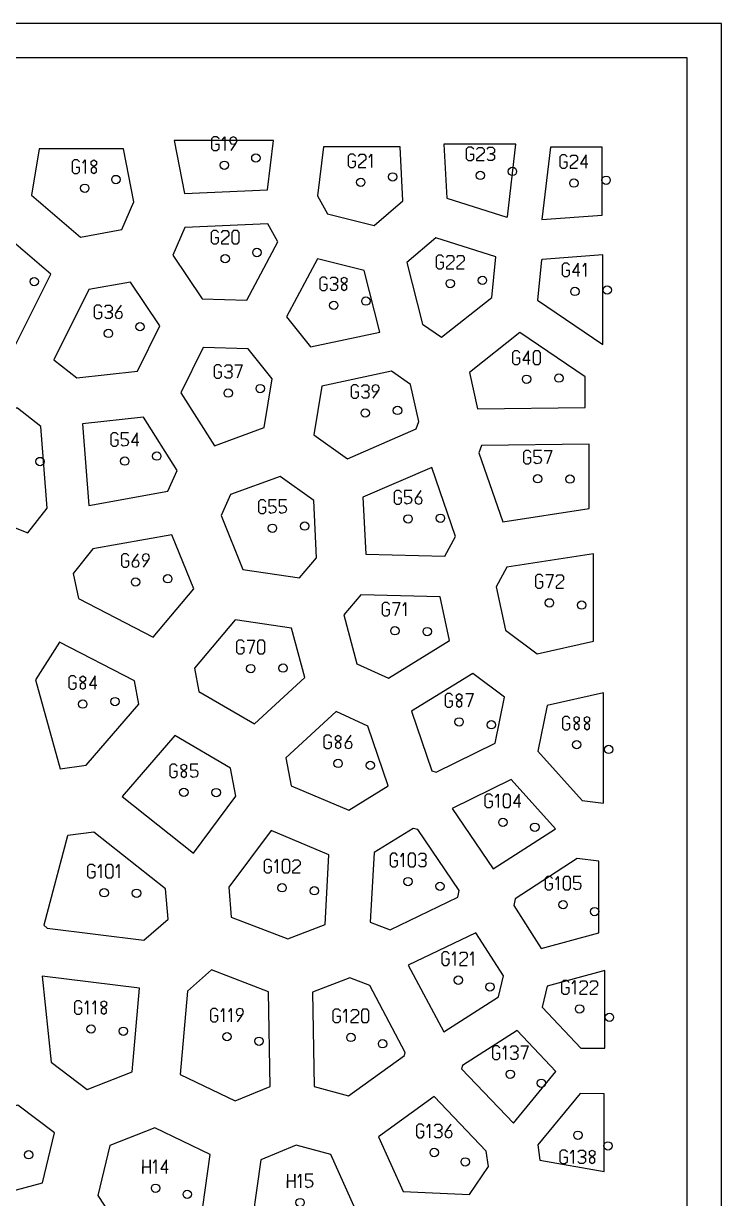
# Model space of a CAD drawing. Extents: x -13 to 2451, y -13 to 1232.
# Drawn here: x 2192 to 2451.1, y 795.8 to 1231.9 of the extents above; entities that cross this region are included whole.
import ezdxf

# ---------------------------------------------------------------- set-up
doc = ezdxf.new("R2010")
doc.units = 0
for name, color, linetype in [('BOARDCUT', 7, 'CONTINUOUS'), ('OUTLINES', 7, 'CONTINUOUS'), ('PINHOLES', 7, 'CONTINUOUS'), ('STOCK', 7, 'CONTINUOUS')]:
    doc.layers.add(name, color=color, linetype=linetype)

msp = doc.modelspace()

# ---------------------------------------------------------------- linework, layer by layer
at = {"layer": 'BOARDCUT'}
msp.add_lwpolyline([(0, 0), (2438.4, 0), (2438.4, 1219.2), (0, 1219.2)], close=True, dxfattribs=at)
at = {"layer": 'OUTLINES'}
for points in [[(2284.819, 1188.51), (2247.96, 1188.51), (2251.828, 1168.833), (2282.565, 1170.224), (2284.819, 1188.51)], [(2331.793, 1186.17), (2303.327, 1186.17), (2301.078, 1167.924), (2304.833, 1161.231), (2322.131, 1156.954), (2332.871, 1166.083), (2331.793, 1186.17)], [(2371.613, 1160.184), (2374.813, 1187.077), (2348.07, 1187.077), (2349.146, 1167.033), (2371.412, 1160.017), (2371.613, 1160.184)], [(2228.542, 1155.407), (2232.992, 1165.703), (2229.111, 1185.442), (2197.781, 1185.442), (2194.931, 1168.187), (2213.142, 1152.642), (2228.542, 1155.407)], [(2406.846, 1160.796), (2406.846, 1186.016), (2387.583, 1186.016), (2384.387, 1159.159), (2406.846, 1160.796)], [(2251.919, 1156.204), (2247.477, 1145.926), (2258.267, 1129.769), (2274.937, 1129.279), (2286.471, 1150.88), (2282.703, 1157.598), (2251.919, 1156.204)], [(2202.204, 1138.913), (2183.932, 1154.511), (2173.782, 1147.958), (2170.209, 1121.936), (2179.341, 1112.797), (2189.101, 1112.846), (2202.204, 1138.913)], [(2347.133, 1115.428), (2365.825, 1130.243), (2367.34, 1145.294), (2345.027, 1152.326), (2334.287, 1143.197), (2340.093, 1120.349), (2347.133, 1115.428)], [(2318.492, 1140.272), (2301.148, 1144.56), (2289.625, 1122.981), (2298.502, 1111.872), (2324.313, 1117.362), (2318.492, 1140.272)], [(2407.002, 1112.768), (2407.002, 1145.996), (2384.514, 1144.357), (2384.313, 1144.19), (2382.8, 1129.172), (2407.002, 1112.768)], [(2231.736, 1135.9), (2216.301, 1133.129), (2203.213, 1107.09), (2211.786, 1100.368), (2234.313, 1102.867), (2242.568, 1119.68), (2231.736, 1135.9)], [(2400.451, 1089.326), (2400.451, 1100.802), (2376.196, 1117.242), (2357.505, 1102.428), (2360.582, 1088.839), (2400.451, 1089.326)], [(2281.355, 1081.927), (2284.276, 1100.014), (2275.367, 1111.163), (2258.654, 1111.654), (2250.411, 1094.864), (2262.867, 1075.199), (2281.355, 1081.927)], [(2338.741, 1084.228), (2335.651, 1097.871), (2328.583, 1102.811), (2302.738, 1097.314), (2299.823, 1079.268), (2312.216, 1070.371), (2337.737, 1081.439), (2338.741, 1084.228)], [(2178.755, 1048.7), (2193.558, 1042.923), (2200.779, 1052.052), (2198.435, 1082.386), (2189.818, 1089.142), (2180.02, 1089.094), (2168.402, 1070.182), (2178.755, 1048.7)], [(2249.029, 1066.041), (2236.529, 1085.775), (2213.953, 1083.271), (2216.29, 1053.024), (2245.636, 1058.289), (2249.029, 1066.041)], [(2401.989, 1051.911), (2401.989, 1075.811), (2362.062, 1075.323), (2361.061, 1072.541), (2369.897, 1046.931), (2401.989, 1051.911)], [(2348.38, 1034.194), (2352.388, 1041.469), (2343.523, 1067.164), (2317.981, 1056.087), (2319.023, 1034.924), (2348.38, 1034.194)], [(2287.303, 1063.784), (2268.79, 1057.047), (2265.404, 1049.312), (2273.45, 1029.301), (2294.413, 1026.208), (2300.786, 1033.63), (2299.741, 1054.855), (2287.303, 1063.784)], [(2240.116, 1004.116), (2255.181, 1022.086), (2247.102, 1042.178), (2217.7, 1036.903), (2210.485, 1027.783), (2212.406, 1018.465), (2240.116, 1004.116)], [(2403.609, 1002.688), (2403.609, 1035.117), (2371.471, 1030.13), (2367.471, 1022.868), (2370.94, 1006.694), (2382.705, 997.977), (2403.609, 1002.688)], [(2310.852, 1012.457), (2315.711, 994.262), (2327.44, 988.942), (2350.116, 1002.904), (2346.634, 1019.14), (2317.22, 1019.871), (2310.852, 1012.457)], [(2291.548, 1007.441), (2270.518, 1010.543), (2255.467, 992.589), (2257.11, 984.023), (2277.715, 972.035), (2296.427, 989.171), (2291.548, 1007.441)], [(2234.823, 979.28), (2233.171, 987.89), (2205.34, 1002.301), (2196.447, 988.262), (2205.667, 955.328), (2215.285, 956.662), (2234.823, 979.28)], [(2345.243, 954.089), (2367.116, 964.824), (2370.56, 981.912), (2358.748, 990.664), (2336.068, 976.699), (2343.566, 954.552), (2345.243, 954.089)], [(2407.305, 942.545), (2407.305, 983.542), (2386.371, 978.824), (2382.935, 961.78), (2399.356, 943.526), (2407.305, 942.545)], [(2308.077, 976.514), (2289.372, 959.386), (2291.359, 948.958), (2312.81, 939.939), (2327.375, 948.948), (2319.85, 971.174), (2308.077, 976.514)], [(2268.87, 955.574), (2248.176, 967.613), (2228.656, 945.015), (2255.163, 924.012), (2270.866, 945.096), (2268.87, 955.574)], [(2366.4, 918.121), (2389.463, 933.039), (2372.993, 951.347), (2351.111, 940.608), (2366.4, 918.121)], [(2245.679, 899.525), (2244.721, 910.73), (2218.098, 931.825), (2208.446, 930.486), (2208.367, 930.418), (2199.565, 897.277), (2200.747, 896.088), (2236.727, 891.699), (2245.679, 899.525)], [(2283.88, 932.438), (2268.199, 911.382), (2269.151, 900.241), (2290.177, 892.17), (2303.987, 897.53), (2305.403, 923.389), (2283.88, 932.438)], [(2328.112, 895.518), (2353.236, 907.604), (2353.733, 910.156), (2338.393, 932.718), (2336.709, 933.182), (2322.142, 924.172), (2320.73, 898.394), (2328.112, 895.518)], [(2405.509, 894.423), (2405.509, 921.007), (2397.537, 921.991), (2374.476, 907.074), (2373.981, 904.531), (2384.166, 888.584), (2405.509, 894.423)], [(2368.283, 870.644), (2370.177, 878.458), (2359.954, 894.465), (2334.821, 882.375), (2347.99, 857.709), (2368.283, 870.644)], [(2215.647, 836.222), (2232.301, 842.818), (2235.07, 873.871), (2198.962, 878.276), (2202.235, 846.413), (2215.647, 836.222)], [(2282.942, 872.507), (2261.811, 880.618), (2252.866, 872.798), (2250.108, 841.878), (2270.529, 832.001), (2283.601, 837.435), (2282.942, 872.507)], [(2333.739, 850.045), (2320.517, 874.811), (2313.103, 877.699), (2299.277, 872.334), (2299.934, 837.396), (2312.697, 833.88), (2333.449, 848.862), (2333.739, 850.045)], [(2407.734, 851.621), (2407.734, 880.449), (2386.375, 874.606), (2384.487, 866.816), (2398.837, 851.66), (2407.734, 851.621)], [(2389.598, 842.903), (2375.206, 858.103), (2354.917, 845.169), (2354.629, 843.991), (2373.846, 823.822), (2389.598, 842.903)], [(2357.598, 797.295), (2364.574, 807.731), (2363.778, 813.385), (2344.49, 833.628), (2323.749, 818.654), (2332.895, 798.428), (2357.598, 797.295)], [(2407.521, 805.791), (2407.521, 834.711), (2398.608, 834.75), (2382.874, 815.69), (2383.666, 810.063), (2407.521, 805.791)], [(2199.031, 801.566), (2203.454, 820.223), (2189.952, 830.482), (2158.164, 821.904), (2171.375, 794.169), (2199.031, 801.566)], [(2256.669, 779.527), (2261.248, 812.15), (2240.707, 822.085), (2224.027, 815.479), (2219.627, 796.916), (2231.086, 779.369), (2256.119, 779.004), (2256.669, 779.527)], [(2315.228, 791.784), (2306.032, 812.12), (2293.206, 815.653), (2280.119, 810.213), (2275.562, 777.745), (2307.046, 775.822), (2315.228, 791.784)]]:
    msp.add_lwpolyline(points, close=True, dxfattribs=at)
at = {"layer": 'PINHOLES'}
for centre in [(2278.251, 1181.984), (2266.556, 1179.298), (2373.487, 1177.013), (2226.317, 1173.998), (2317.209, 1172.962), (2329.043, 1174.954), (2361.582, 1175.508), (2396.294, 1172.67), (2408.247, 1173.74), (2214.761, 1170.762), (2278.651, 1146.907), (2266.869, 1144.632), (2196.001, 1136.1), (2350.406, 1135.393), (2362.349, 1136.566), (2396.683, 1132.449), (2408.67, 1132.989), (2319.087, 1128.872), (2307.19, 1127.309), (2235.251, 1119.375), (2223.516, 1116.872), (2378.73, 1099.889), (2390.724, 1100.277), (2267.999, 1094.724), (2279.882, 1096.4), (2318.87, 1087.333), (2330.83, 1088.304), (2241.456, 1071.358), (2198.146, 1069.337), (2229.605, 1069.472), (2382.855, 1062.932), (2394.854, 1062.824), (2296.384, 1045.376), (2334.759, 1048.037), (2346.757, 1048.283), (2284.412, 1044.56), (2233.606, 1024.62), (2245.544, 1025.836), (2387.226, 1016.882), (2399.198, 1016.061), (2329.861, 1006.517), (2341.857, 1006.207), (2276.349, 992.486), (2288.348, 992.683), (2225.976, 980.226), (2214.013, 979.284), (2353.709, 972.687), (2365.662, 971.624), (2397.331, 964.255), (2409.201, 962.492), (2308.775, 957.28), (2320.753, 956.56), (2251.521, 946.558), (2263.521, 946.479), (2369.95, 935.419), (2381.813, 933.613), (2288.011, 911.132), (2299.96, 910.03), (2334.738, 913.418), (2346.612, 911.685), (2221.952, 909.284), (2233.951, 909.1), (2392.284, 904.865), (2404.003, 902.284), (2353.423, 876.846), (2365.159, 874.343), (2398.418, 866.193), (2409.518, 863.052), (2217.087, 858.725), (2229.058, 857.89), (2267.552, 855.879), (2279.429, 854.168), (2313.522, 855.571), (2325.292, 853.238), (2372.699, 841.937), (2384.219, 838.575), (2397.78, 819.293), (2408.96, 815.344), (2193.939, 812.058), (2344.482, 812.883), (2355.968, 809.41), (2241.012, 799.622), (2252.798, 797.367), (2294.677, 794.308)]:
    msp.add_circle(centre, 1.55, dxfattribs=at)
at = {"layer": 'STOCK'}
msp.add_lwpolyline([(-12.7, -12.7), (2451.1, -12.7), (2451.1, 1231.9), (-12.7, 1231.9)], close=True, dxfattribs=at)
at = {"layer": 'TEXT'}
for points in [[(2264.581, 1189.048), (2263.831, 1189.798), (2262.581, 1189.798), (2261.831, 1189.048), (2261.831, 1185.548), (2262.581, 1184.798), (2263.831, 1184.798), (2264.581, 1185.548), (2264.581, 1187.048), (2263.331, 1187.048)], [(2265.781, 1188.548), (2266.681, 1189.798), (2266.681, 1184.798)], [(2269.031, 1184.798), (2270.631, 1187.048), (2271.281, 1188.398), (2270.881, 1189.498), (2269.781, 1189.798), (2268.831, 1189.398), (2268.531, 1188.298), (2269.031, 1187.298), (2270.281, 1187.148), (2271.131, 1187.898)], [(2315.234, 1182.712), (2314.484, 1183.462), (2313.234, 1183.462), (2312.484, 1182.712), (2312.484, 1179.212), (2313.234, 1178.462), (2314.484, 1178.462), (2315.234, 1179.212), (2315.234, 1180.712), (2313.984, 1180.712)], [(2316.334, 1182.562), (2316.984, 1183.362), (2318.434, 1183.362), (2319.084, 1182.562), (2319.084, 1181.462), (2316.334, 1179.062), (2316.334, 1178.462), (2319.084, 1178.462)], [(2320.284, 1182.212), (2321.184, 1183.462), (2321.184, 1178.462)], [(2359.107, 1185.258), (2358.357, 1186.008), (2357.107, 1186.008), (2356.357, 1185.258), (2356.357, 1181.758), (2357.107, 1181.008), (2358.357, 1181.008), (2359.107, 1181.758), (2359.107, 1183.258), (2357.857, 1183.258)], [(2360.207, 1185.108), (2360.857, 1185.908), (2362.307, 1185.908), (2362.957, 1185.108), (2362.957, 1184.008), (2360.207, 1181.608), (2360.207, 1181.008), (2362.957, 1181.008)], [(2364.057, 1185.308), (2364.757, 1186.008), (2366.107, 1186.008), (2366.807, 1185.308), (2366.807, 1184.158), (2366.107, 1183.508), (2365.157, 1183.508), (2366.107, 1183.508), (2366.807, 1182.858), (2366.807, 1181.708), (2366.107, 1181.008), (2364.757, 1181.008), (2364.057, 1181.708)], [(2393.819, 1182.42), (2393.069, 1183.17), (2391.819, 1183.17), (2391.069, 1182.42), (2391.069, 1178.92), (2391.819, 1178.17), (2393.069, 1178.17), (2393.819, 1178.92), (2393.819, 1180.42), (2392.569, 1180.42)], [(2394.919, 1182.27), (2395.569, 1183.07), (2397.019, 1183.07), (2397.669, 1182.27), (2397.669, 1181.17), (2394.919, 1178.77), (2394.919, 1178.17), (2397.669, 1178.17)], [(2400.869, 1178.17), (2400.869, 1183.17), (2398.769, 1179.77), (2401.519, 1179.77)], [(2212.786, 1180.512), (2212.036, 1181.262), (2210.786, 1181.262), (2210.036, 1180.512), (2210.036, 1177.012), (2210.786, 1176.262), (2212.036, 1176.262), (2212.786, 1177.012), (2212.786, 1178.512), (2211.536, 1178.512)], [(2213.986, 1180.012), (2214.886, 1181.262), (2214.886, 1176.262)], [(2264.394, 1154.382), (2263.644, 1155.132), (2262.394, 1155.132), (2261.644, 1154.382), (2261.644, 1150.882), (2262.394, 1150.132), (2263.644, 1150.132), (2264.394, 1150.882), (2264.394, 1152.382), (2263.144, 1152.382)], [(2265.494, 1154.232), (2266.144, 1155.032), (2267.594, 1155.032), (2268.244, 1154.232), (2268.244, 1153.132), (2265.494, 1150.732), (2265.494, 1150.132), (2268.244, 1150.132)], [(2347.931, 1145.143), (2347.181, 1145.893), (2345.931, 1145.893), (2345.181, 1145.143), (2345.181, 1141.643), (2345.931, 1140.893), (2347.181, 1140.893), (2347.931, 1141.643), (2347.931, 1143.143), (2346.681, 1143.143)], [(2349.031, 1144.993), (2349.681, 1145.793), (2351.131, 1145.793), (2351.781, 1144.993), (2351.781, 1143.893), (2349.031, 1141.493), (2349.031, 1140.893), (2351.781, 1140.893)], [(2352.881, 1144.993), (2353.531, 1145.793), (2354.981, 1145.793), (2355.631, 1144.993), (2355.631, 1143.893), (2352.881, 1141.493), (2352.881, 1140.893), (2355.631, 1140.893)], [(2394.708, 1142.199), (2393.958, 1142.949), (2392.708, 1142.949), (2391.958, 1142.199), (2391.958, 1138.699), (2392.708, 1137.949), (2393.958, 1137.949), (2394.708, 1138.699), (2394.708, 1140.199), (2393.458, 1140.199)], [(2397.908, 1137.949), (2397.908, 1142.949), (2395.808, 1139.549), (2398.558, 1139.549)], [(2399.758, 1141.699), (2400.658, 1142.949), (2400.658, 1137.949)], [(2304.715, 1137.059), (2303.965, 1137.809), (2302.715, 1137.809), (2301.965, 1137.059), (2301.965, 1133.559), (2302.715, 1132.809), (2303.965, 1132.809), (2304.715, 1133.559), (2304.715, 1135.059), (2303.465, 1135.059)], [(2305.815, 1137.109), (2306.515, 1137.809), (2307.865, 1137.809), (2308.565, 1137.109), (2308.565, 1135.959), (2307.865, 1135.309), (2306.915, 1135.309), (2307.865, 1135.309), (2308.565, 1134.659), (2308.565, 1133.509), (2307.865, 1132.809), (2306.515, 1132.809), (2305.815, 1133.509)], [(2221.041, 1126.622), (2220.291, 1127.372), (2219.041, 1127.372), (2218.291, 1126.622), (2218.291, 1123.122), (2219.041, 1122.372), (2220.291, 1122.372), (2221.041, 1123.122), (2221.041, 1124.622), (2219.791, 1124.622)], [(2222.141, 1126.672), (2222.841, 1127.372), (2224.191, 1127.372), (2224.891, 1126.672), (2224.891, 1125.522), (2224.191, 1124.872), (2223.241, 1124.872), (2224.191, 1124.872), (2224.891, 1124.222), (2224.891, 1123.072), (2224.191, 1122.372), (2222.841, 1122.372), (2222.141, 1123.072)], [(2228.241, 1127.372), (2226.641, 1125.122), (2225.991, 1123.772), (2226.391, 1122.672), (2227.491, 1122.372), (2228.441, 1122.772), (2228.741, 1123.872), (2228.241, 1124.872), (2226.991, 1125.022), (2226.141, 1124.272)], [(2376.255, 1109.639), (2375.505, 1110.389), (2374.255, 1110.389), (2373.505, 1109.639), (2373.505, 1106.139), (2374.255, 1105.389), (2375.505, 1105.389), (2376.255, 1106.139), (2376.255, 1107.639), (2375.005, 1107.639)], [(2379.455, 1105.389), (2379.455, 1110.389), (2377.355, 1106.989), (2380.105, 1106.989)], [(2265.524, 1104.474), (2264.774, 1105.224), (2263.524, 1105.224), (2262.774, 1104.474), (2262.774, 1100.974), (2263.524, 1100.224), (2264.774, 1100.224), (2265.524, 1100.974), (2265.524, 1102.474), (2264.274, 1102.474)], [(2266.624, 1104.524), (2267.324, 1105.224), (2268.674, 1105.224), (2269.374, 1104.524), (2269.374, 1103.374), (2268.674, 1102.724), (2267.724, 1102.724), (2268.674, 1102.724), (2269.374, 1102.074), (2269.374, 1100.924), (2268.674, 1100.224), (2267.324, 1100.224), (2266.624, 1100.924)], [(2270.474, 1105.224), (2273.224, 1105.224), (2271.374, 1100.224)], [(2316.395, 1097.083), (2315.645, 1097.833), (2314.395, 1097.833), (2313.645, 1097.083), (2313.645, 1093.583), (2314.395, 1092.833), (2315.645, 1092.833), (2316.395, 1093.583), (2316.395, 1095.083), (2315.145, 1095.083)], [(2317.495, 1097.133), (2318.195, 1097.833), (2319.545, 1097.833), (2320.245, 1097.133), (2320.245, 1095.983), (2319.545, 1095.333), (2318.595, 1095.333), (2319.545, 1095.333), (2320.245, 1094.683), (2320.245, 1093.533), (2319.545, 1092.833), (2318.195, 1092.833), (2317.495, 1093.533)], [(2321.845, 1092.833), (2323.445, 1095.083), (2324.095, 1096.433), (2323.695, 1097.533), (2322.595, 1097.833), (2321.645, 1097.433), (2321.345, 1096.333), (2321.845, 1095.333), (2323.095, 1095.183), (2323.945, 1095.933)], [(2227.13, 1079.222), (2226.38, 1079.972), (2225.13, 1079.972), (2224.38, 1079.222), (2224.38, 1075.722), (2225.13, 1074.972), (2226.38, 1074.972), (2227.13, 1075.722), (2227.13, 1077.222), (2225.88, 1077.222)], [(2230.98, 1079.972), (2228.23, 1079.972), (2228.23, 1077.722), (2229.93, 1077.872), (2230.78, 1077.272), (2230.98, 1076.372), (2230.53, 1075.272), (2229.03, 1074.972), (2228.23, 1075.572)], [(2234.18, 1074.972), (2234.18, 1079.972), (2232.08, 1076.572), (2234.83, 1076.572)], [(2380.38, 1072.682), (2379.63, 1073.432), (2378.38, 1073.432), (2377.63, 1072.682), (2377.63, 1069.182), (2378.38, 1068.432), (2379.63, 1068.432), (2380.38, 1069.182), (2380.38, 1070.682), (2379.13, 1070.682)], [(2384.23, 1073.432), (2381.48, 1073.432), (2381.48, 1071.182), (2383.18, 1071.332), (2384.03, 1070.732), (2384.23, 1069.832), (2383.78, 1068.732), (2382.28, 1068.432), (2381.48, 1069.032)], [(2385.33, 1073.432), (2388.08, 1073.432), (2386.23, 1068.432)], [(2332.284, 1057.787), (2331.534, 1058.537), (2330.284, 1058.537), (2329.534, 1057.787), (2329.534, 1054.287), (2330.284, 1053.537), (2331.534, 1053.537), (2332.284, 1054.287), (2332.284, 1055.787), (2331.034, 1055.787)], [(2336.134, 1058.537), (2333.384, 1058.537), (2333.384, 1056.287), (2335.084, 1056.437), (2335.934, 1055.837), (2336.134, 1054.937), (2335.684, 1053.837), (2334.184, 1053.537), (2333.384, 1054.137)], [(2339.484, 1058.537), (2337.884, 1056.287), (2337.234, 1054.937), (2337.634, 1053.837), (2338.734, 1053.537), (2339.684, 1053.937), (2339.984, 1055.037), (2339.484, 1056.037), (2338.234, 1056.187), (2337.384, 1055.437)], [(2281.937, 1054.31), (2281.187, 1055.06), (2279.937, 1055.06), (2279.187, 1054.31), (2279.187, 1050.81), (2279.937, 1050.06), (2281.187, 1050.06), (2281.937, 1050.81), (2281.937, 1052.31), (2280.687, 1052.31)], [(2285.787, 1055.06), (2283.037, 1055.06), (2283.037, 1052.81), (2284.737, 1052.96), (2285.587, 1052.36), (2285.787, 1051.46), (2285.337, 1050.36), (2283.837, 1050.06), (2283.037, 1050.66)], [(2289.637, 1055.06), (2286.887, 1055.06), (2286.887, 1052.81), (2288.587, 1052.96), (2289.437, 1052.36), (2289.637, 1051.46), (2289.187, 1050.36), (2287.687, 1050.06), (2286.887, 1050.66)], [(2231.131, 1034.37), (2230.381, 1035.12), (2229.131, 1035.12), (2228.381, 1034.37), (2228.381, 1030.87), (2229.131, 1030.12), (2230.381, 1030.12), (2231.131, 1030.87), (2231.131, 1032.37), (2229.881, 1032.37)], [(2234.481, 1035.12), (2232.881, 1032.87), (2232.231, 1031.52), (2232.631, 1030.42), (2233.731, 1030.12), (2234.681, 1030.52), (2234.981, 1031.62), (2234.481, 1032.62), (2233.231, 1032.77), (2232.381, 1032.02)], [(2236.581, 1030.12), (2238.181, 1032.37), (2238.831, 1033.72), (2238.431, 1034.82), (2237.331, 1035.12), (2236.381, 1034.72), (2236.081, 1033.62), (2236.581, 1032.62), (2237.831, 1032.47), (2238.681, 1033.22)], [(2384.751, 1026.632), (2384.001, 1027.382), (2382.751, 1027.382), (2382.001, 1026.632), (2382.001, 1023.132), (2382.751, 1022.382), (2384.001, 1022.382), (2384.751, 1023.132), (2384.751, 1024.632), (2383.501, 1024.632)], [(2385.851, 1027.382), (2388.601, 1027.382), (2386.751, 1022.382)], [(2389.701, 1026.482), (2390.351, 1027.282), (2391.801, 1027.282), (2392.451, 1026.482), (2392.451, 1025.382), (2389.701, 1022.982), (2389.701, 1022.382), (2392.451, 1022.382)], [(2327.886, 1016.267), (2327.136, 1017.017), (2325.886, 1017.017), (2325.136, 1016.267), (2325.136, 1012.767), (2325.886, 1012.017), (2327.136, 1012.017), (2327.886, 1012.767), (2327.886, 1014.267), (2326.636, 1014.267)], [(2328.986, 1017.017), (2331.736, 1017.017), (2329.886, 1012.017)], [(2332.936, 1015.767), (2333.836, 1017.017), (2333.836, 1012.017)], [(2273.874, 1002.236), (2273.124, 1002.986), (2271.874, 1002.986), (2271.124, 1002.236), (2271.124, 998.736), (2271.874, 997.986), (2273.124, 997.986), (2273.874, 998.736), (2273.874, 1000.236), (2272.624, 1000.236)], [(2274.974, 1002.986), (2277.724, 1002.986), (2275.874, 997.986)], [(2211.538, 989.034), (2210.788, 989.784), (2209.538, 989.784), (2208.788, 989.034), (2208.788, 985.534), (2209.538, 984.784), (2210.788, 984.784), (2211.538, 985.534), (2211.538, 987.034), (2210.288, 987.034)], [(2218.588, 984.784), (2218.588, 989.784), (2216.488, 986.384), (2219.238, 986.384)], [(2351.234, 982.437), (2350.484, 983.187), (2349.234, 983.187), (2348.484, 982.437), (2348.484, 978.937), (2349.234, 978.187), (2350.484, 978.187), (2351.234, 978.937), (2351.234, 980.437), (2349.984, 980.437)], [(2356.184, 983.187), (2358.934, 983.187), (2357.084, 978.187)], [(2394.856, 974.005), (2394.106, 974.755), (2392.856, 974.755), (2392.106, 974.005), (2392.106, 970.505), (2392.856, 969.755), (2394.106, 969.755), (2394.856, 970.505), (2394.856, 972.005), (2393.606, 972.005)], [(2306.3, 967.03), (2305.55, 967.78), (2304.3, 967.78), (2303.55, 967.03), (2303.55, 963.53), (2304.3, 962.78), (2305.55, 962.78), (2306.3, 963.53), (2306.3, 965.03), (2305.05, 965.03)], [(2313.5, 967.78), (2311.9, 965.53), (2311.25, 964.18), (2311.65, 963.08), (2312.75, 962.78), (2313.7, 963.18), (2314, 964.28), (2313.5, 965.28), (2312.25, 965.43), (2311.4, 964.68)], [(2249.046, 956.308), (2248.296, 957.058), (2247.046, 957.058), (2246.296, 956.308), (2246.296, 952.808), (2247.046, 952.058), (2248.296, 952.058), (2249.046, 952.808), (2249.046, 954.308), (2247.796, 954.308)], [(2256.746, 957.058), (2253.996, 957.058), (2253.996, 954.808), (2255.696, 954.958), (2256.546, 954.358), (2256.746, 953.458), (2256.296, 952.358), (2254.796, 952.058), (2253.996, 952.658)], [(2366.05, 945.169), (2365.3, 945.919), (2364.05, 945.919), (2363.3, 945.169), (2363.3, 941.669), (2364.05, 940.919), (2365.3, 940.919), (2366.05, 941.669), (2366.05, 943.169), (2364.8, 943.169)], [(2367.25, 944.669), (2368.15, 945.919), (2368.15, 940.919)], [(2375.95, 940.919), (2375.95, 945.919), (2373.85, 942.519), (2376.6, 942.519)], [(2284.111, 920.882), (2283.361, 921.632), (2282.111, 921.632), (2281.361, 920.882), (2281.361, 917.382), (2282.111, 916.632), (2283.361, 916.632), (2284.111, 917.382), (2284.111, 918.882), (2282.861, 918.882)], [(2285.311, 920.382), (2286.211, 921.632), (2286.211, 916.632)], [(2291.911, 920.732), (2292.561, 921.532), (2294.011, 921.532), (2294.661, 920.732), (2294.661, 919.632), (2291.911, 917.232), (2291.911, 916.632), (2294.661, 916.632)], [(2330.838, 923.168), (2330.088, 923.918), (2328.838, 923.918), (2328.088, 923.168), (2328.088, 919.668), (2328.838, 918.918), (2330.088, 918.918), (2330.838, 919.668), (2330.838, 921.168), (2329.588, 921.168)], [(2332.038, 922.668), (2332.938, 923.918), (2332.938, 918.918)], [(2338.638, 923.218), (2339.338, 923.918), (2340.688, 923.918), (2341.388, 923.218), (2341.388, 922.068), (2340.688, 921.418), (2339.738, 921.418), (2340.688, 921.418), (2341.388, 920.768), (2341.388, 919.618), (2340.688, 918.918), (2339.338, 918.918), (2338.638, 919.618)], [(2218.552, 919.034), (2217.802, 919.784), (2216.552, 919.784), (2215.802, 919.034), (2215.802, 915.534), (2216.552, 914.784), (2217.802, 914.784), (2218.552, 915.534), (2218.552, 917.034), (2217.302, 917.034)], [(2219.752, 918.534), (2220.652, 919.784), (2220.652, 914.784)], [(2226.452, 918.534), (2227.352, 919.784), (2227.352, 914.784)], [(2388.384, 914.615), (2387.634, 915.365), (2386.384, 915.365), (2385.634, 914.615), (2385.634, 911.115), (2386.384, 910.365), (2387.634, 910.365), (2388.384, 911.115), (2388.384, 912.615), (2387.134, 912.615)], [(2389.584, 914.115), (2390.484, 915.365), (2390.484, 910.365)], [(2398.934, 915.365), (2396.184, 915.365), (2396.184, 913.115), (2397.884, 913.265), (2398.734, 912.665), (2398.934, 911.765), (2398.484, 910.665), (2396.984, 910.365), (2396.184, 910.965)], [(2350.023, 886.596), (2349.273, 887.346), (2348.023, 887.346), (2347.273, 886.596), (2347.273, 883.096), (2348.023, 882.346), (2349.273, 882.346), (2350.023, 883.096), (2350.023, 884.596), (2348.773, 884.596)], [(2351.223, 886.096), (2352.123, 887.346), (2352.123, 882.346)], [(2353.973, 886.446), (2354.623, 887.246), (2356.073, 887.246), (2356.723, 886.446), (2356.723, 885.346), (2353.973, 882.946), (2353.973, 882.346), (2356.723, 882.346)], [(2357.923, 886.096), (2358.823, 887.346), (2358.823, 882.346)], [(2394.518, 875.943), (2393.768, 876.693), (2392.518, 876.693), (2391.768, 875.943), (2391.768, 872.443), (2392.518, 871.693), (2393.768, 871.693), (2394.518, 872.443), (2394.518, 873.943), (2393.268, 873.943)], [(2395.718, 875.443), (2396.618, 876.693), (2396.618, 871.693)], [(2398.468, 875.793), (2399.118, 876.593), (2400.568, 876.593), (2401.218, 875.793), (2401.218, 874.693), (2398.468, 872.293), (2398.468, 871.693), (2401.218, 871.693)], [(2402.318, 875.793), (2402.968, 876.593), (2404.418, 876.593), (2405.068, 875.793), (2405.068, 874.693), (2402.318, 872.293), (2402.318, 871.693), (2405.068, 871.693)], [(2213.687, 868.475), (2212.937, 869.225), (2211.687, 869.225), (2210.937, 868.475), (2210.937, 864.975), (2211.687, 864.225), (2212.937, 864.225), (2213.687, 864.975), (2213.687, 866.475), (2212.437, 866.475)], [(2214.887, 867.975), (2215.787, 869.225), (2215.787, 864.225)], [(2217.737, 867.975), (2218.637, 869.225), (2218.637, 864.225)], [(2264.152, 865.629), (2263.402, 866.379), (2262.152, 866.379), (2261.402, 865.629), (2261.402, 862.129), (2262.152, 861.379), (2263.402, 861.379), (2264.152, 862.129), (2264.152, 863.629), (2262.902, 863.629)], [(2265.352, 865.129), (2266.252, 866.379), (2266.252, 861.379)], [(2268.202, 865.129), (2269.102, 866.379), (2269.102, 861.379)], [(2271.452, 861.379), (2273.052, 863.629), (2273.702, 864.979), (2273.302, 866.079), (2272.202, 866.379), (2271.252, 865.979), (2270.952, 864.879), (2271.452, 863.879), (2272.702, 863.729), (2273.552, 864.479)], [(2309.622, 865.321), (2308.872, 866.071), (2307.622, 866.071), (2306.872, 865.321), (2306.872, 861.821), (2307.622, 861.071), (2308.872, 861.071), (2309.622, 861.821), (2309.622, 863.321), (2308.372, 863.321)], [(2310.822, 864.821), (2311.722, 866.071), (2311.722, 861.071)], [(2313.572, 865.171), (2314.222, 865.971), (2315.672, 865.971), (2316.322, 865.171), (2316.322, 864.071), (2313.572, 861.671), (2313.572, 861.071), (2316.322, 861.071)], [(2368.799, 851.687), (2368.049, 852.437), (2366.799, 852.437), (2366.049, 851.687), (2366.049, 848.187), (2366.799, 847.437), (2368.049, 847.437), (2368.799, 848.187), (2368.799, 849.687), (2367.549, 849.687)], [(2369.999, 851.187), (2370.899, 852.437), (2370.899, 847.437)], [(2372.749, 851.737), (2373.449, 852.437), (2374.799, 852.437), (2375.499, 851.737), (2375.499, 850.587), (2374.799, 849.937), (2373.849, 849.937), (2374.799, 849.937), (2375.499, 849.287), (2375.499, 848.137), (2374.799, 847.437), (2373.449, 847.437), (2372.749, 848.137)], [(2376.599, 852.437), (2379.349, 852.437), (2377.499, 847.437)], [(2340.582, 822.633), (2339.832, 823.383), (2338.582, 823.383), (2337.832, 822.633), (2337.832, 819.133), (2338.582, 818.383), (2339.832, 818.383), (2340.582, 819.133), (2340.582, 820.633), (2339.332, 820.633)], [(2341.782, 822.133), (2342.682, 823.383), (2342.682, 818.383)], [(2344.532, 822.683), (2345.232, 823.383), (2346.582, 823.383), (2347.282, 822.683), (2347.282, 821.533), (2346.582, 820.883), (2345.632, 820.883), (2346.582, 820.883), (2347.282, 820.233), (2347.282, 819.083), (2346.582, 818.383), (2345.232, 818.383), (2344.532, 819.083)], [(2350.632, 823.383), (2349.032, 821.133), (2348.382, 819.783), (2348.782, 818.683), (2349.882, 818.383), (2350.832, 818.783), (2351.132, 819.883), (2350.632, 820.883), (2349.382, 821.033), (2348.532, 820.283)], [(2393.88, 813.043), (2393.13, 813.793), (2391.88, 813.793), (2391.13, 813.043), (2391.13, 809.543), (2391.88, 808.793), (2393.13, 808.793), (2393.88, 809.543), (2393.88, 811.043), (2392.63, 811.043)], [(2395.08, 812.543), (2395.98, 813.793), (2395.98, 808.793)], [(2397.83, 813.093), (2398.53, 813.793), (2399.88, 813.793), (2400.58, 813.093), (2400.58, 811.943), (2399.88, 811.293), (2398.93, 811.293), (2399.88, 811.293), (2400.58, 810.643), (2400.58, 809.493), (2399.88, 808.793), (2398.53, 808.793), (2397.83, 809.493)], [(2236.287, 810.122), (2236.287, 805.122), (2236.287, 807.622), (2239.037, 807.622), (2239.037, 810.122), (2239.037, 805.122)], [(2240.237, 808.872), (2241.137, 810.122), (2241.137, 805.122)], [(2245.087, 805.122), (2245.087, 810.122), (2242.987, 806.722), (2245.737, 806.722)], [(2289.952, 804.808), (2289.952, 799.808), (2289.952, 802.308), (2292.702, 802.308), (2292.702, 804.808), (2292.702, 799.808)], [(2293.902, 803.558), (2294.802, 804.808), (2294.802, 799.808)], [(2299.402, 804.808), (2296.652, 804.808), (2296.652, 802.558), (2298.352, 802.708), (2299.202, 802.108), (2299.402, 801.208), (2298.952, 800.108), (2297.452, 799.808), (2296.652, 800.408)]]:
    msp.add_lwpolyline(points, dxfattribs=at)
for points in [[(2218.111, 1178.762), (2217.136, 1179.512), (2217.136, 1180.662), (2218.111, 1181.262), (2219.086, 1180.662), (2219.086, 1179.512), (2218.111, 1178.762), (2217.136, 1178.012), (2217.136, 1176.862), (2218.111, 1176.262), (2219.086, 1176.862), (2219.086, 1178.012)], [(2269.944, 1150.132), (2271.494, 1150.132), (2272.094, 1150.882), (2272.094, 1154.382), (2271.494, 1155.132), (2269.944, 1155.132), (2269.344, 1154.382), (2269.344, 1150.882)], [(2311.04, 1135.309), (2310.065, 1136.059), (2310.065, 1137.209), (2311.04, 1137.809), (2312.015, 1137.209), (2312.015, 1136.059), (2311.04, 1135.309), (2310.065, 1134.559), (2310.065, 1133.409), (2311.04, 1132.809), (2312.015, 1133.409), (2312.015, 1134.559)], [(2381.805, 1105.389), (2383.355, 1105.389), (2383.955, 1106.139), (2383.955, 1109.639), (2383.355, 1110.389), (2381.805, 1110.389), (2381.205, 1109.639), (2381.205, 1106.139)], [(2279.424, 997.986), (2280.974, 997.986), (2281.574, 998.736), (2281.574, 1002.236), (2280.974, 1002.986), (2279.424, 1002.986), (2278.824, 1002.236), (2278.824, 998.736)], [(2214.013, 987.284), (2213.038, 988.034), (2213.038, 989.184), (2214.013, 989.784), (2214.988, 989.184), (2214.988, 988.034), (2214.013, 987.284), (2213.038, 986.534), (2213.038, 985.384), (2214.013, 984.784), (2214.988, 985.384), (2214.988, 986.534)], [(2353.709, 980.687), (2352.734, 981.437), (2352.734, 982.587), (2353.709, 983.187), (2354.684, 982.587), (2354.684, 981.437), (2353.709, 980.687), (2352.734, 979.937), (2352.734, 978.787), (2353.709, 978.187), (2354.684, 978.787), (2354.684, 979.937)], [(2397.331, 972.255), (2396.356, 973.005), (2396.356, 974.155), (2397.331, 974.755), (2398.306, 974.155), (2398.306, 973.005), (2397.331, 972.255), (2396.356, 971.505), (2396.356, 970.355), (2397.331, 969.755), (2398.306, 970.355), (2398.306, 971.505)], [(2401.181, 972.255), (2400.206, 973.005), (2400.206, 974.155), (2401.181, 974.755), (2402.156, 974.155), (2402.156, 973.005), (2401.181, 972.255), (2400.206, 971.505), (2400.206, 970.355), (2401.181, 969.755), (2402.156, 970.355), (2402.156, 971.505)], [(2308.775, 965.28), (2307.8, 966.03), (2307.8, 967.18), (2308.775, 967.78), (2309.75, 967.18), (2309.75, 966.03), (2308.775, 965.28), (2307.8, 964.53), (2307.8, 963.38), (2308.775, 962.78), (2309.75, 963.38), (2309.75, 964.53)], [(2251.521, 954.558), (2250.546, 955.308), (2250.546, 956.458), (2251.521, 957.058), (2252.496, 956.458), (2252.496, 955.308), (2251.521, 954.558), (2250.546, 953.808), (2250.546, 952.658), (2251.521, 952.058), (2252.496, 952.658), (2252.496, 953.808)], [(2370.6, 940.919), (2372.15, 940.919), (2372.75, 941.669), (2372.75, 945.169), (2372.15, 945.919), (2370.6, 945.919), (2370, 945.169), (2370, 941.669)], [(2288.661, 916.632), (2290.211, 916.632), (2290.811, 917.382), (2290.811, 920.882), (2290.211, 921.632), (2288.661, 921.632), (2288.061, 920.882), (2288.061, 917.382)], [(2335.388, 918.918), (2336.938, 918.918), (2337.538, 919.668), (2337.538, 923.168), (2336.938, 923.918), (2335.388, 923.918), (2334.788, 923.168), (2334.788, 919.668)], [(2223.102, 914.784), (2224.652, 914.784), (2225.252, 915.534), (2225.252, 919.034), (2224.652, 919.784), (2223.102, 919.784), (2222.502, 919.034), (2222.502, 915.534)], [(2392.934, 910.365), (2394.484, 910.365), (2395.084, 911.115), (2395.084, 914.615), (2394.484, 915.365), (2392.934, 915.365), (2392.334, 914.615), (2392.334, 911.115)], [(2221.862, 866.725), (2220.887, 867.475), (2220.887, 868.625), (2221.862, 869.225), (2222.837, 868.625), (2222.837, 867.475), (2221.862, 866.725), (2220.887, 865.975), (2220.887, 864.825), (2221.862, 864.225), (2222.837, 864.825), (2222.837, 865.975)], [(2318.022, 861.071), (2319.572, 861.071), (2320.172, 861.821), (2320.172, 865.321), (2319.572, 866.071), (2318.022, 866.071), (2317.422, 865.321), (2317.422, 861.821)], [(2403.055, 811.293), (2402.08, 812.043), (2402.08, 813.193), (2403.055, 813.793), (2404.03, 813.193), (2404.03, 812.043), (2403.055, 811.293), (2402.08, 810.543), (2402.08, 809.393), (2403.055, 808.793), (2404.03, 809.393), (2404.03, 810.543)]]:
    msp.add_lwpolyline(points, close=True, dxfattribs=at)

doc.saveas('drawing.dxf')
